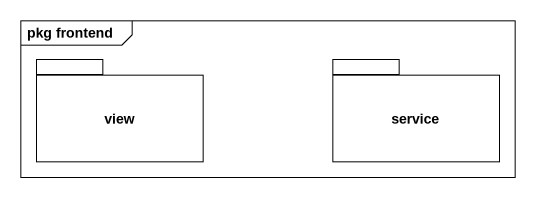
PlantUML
@startuml
mainframe pkg frontend
package view {
}
package service {
}
@enduml
